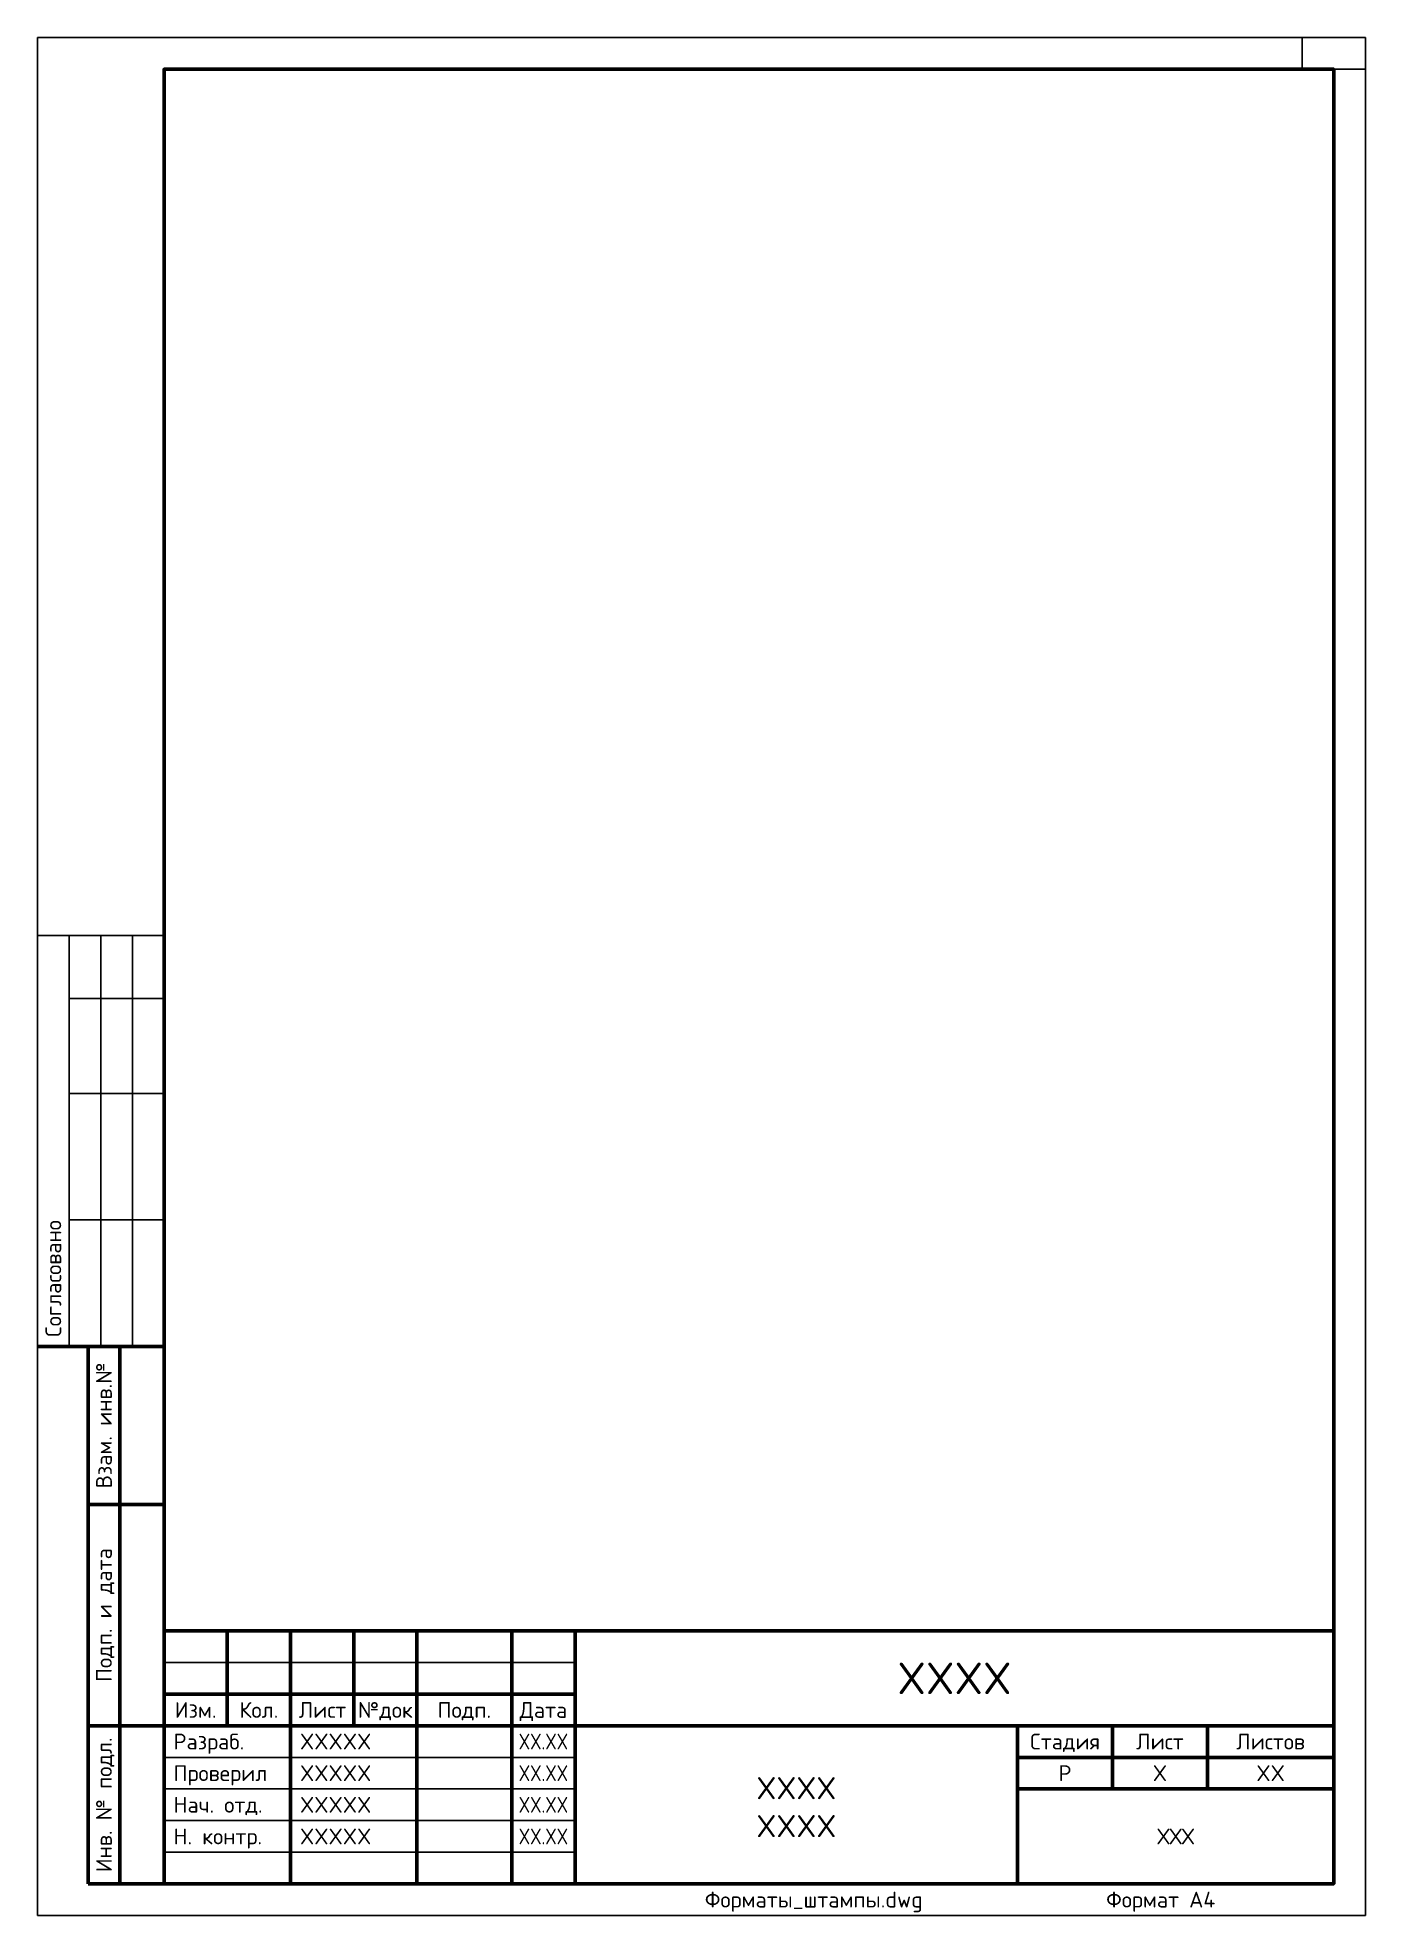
# Paper-space layout 'A4 Ф5' of a CAD drawing. Header units: millimetres. Extents: x 1 to 211, y 1 to 298.
import ezdxf
from ezdxf.enums import TextEntityAlignment as Align

# ---------------------------------------------------------------- set-up
doc = ezdxf.new("R2010")
doc.units = ezdxf.units.MM
doc.layers.add('FORMAT', color=7, linetype='Continuous')
doc.styles.add('ISOSPEUR', font='isocpeur.ttf')

# ---------------------------------------------------------------- blocks, each defined once
blk = doc.blocks.new('ТЕКСТ_Л1_Ф5_ГОСТ')
at = {"layer": 'FORMAT', "linetype": 'Continuous', "lineweight": 60}
for p, q in [((-185, 40), (0, 40)), ((-185, 0), (-185, 40)), ((-175, 40), (-175, 25)), ((-165, 0), (-165, 40)), ((-155, 40), (-155, 25)), ((-145, 0), (-145, 40)), ((-130, 0), (-130, 40)), ((-120, 0), (-120, 40)), ((-185, 30), (-120, 30)), ((-185, 25), (-120, 25)), ((-120, 25), (0, 25)), ((-50, 25), (-50, 0)), ((-35, 25), (-35, 15)), ((-20, 25), (-20, 15)), ((-50, 20), (0, 20)), ((-50, 15), (0, 15))]:
    blk.add_line(p, q, dxfattribs=at)
at = {"layer": 'FORMAT', "linetype": 'Continuous', "lineweight": 25}
for p, q in [((-185, 35), (-120, 35)), ((-185, 20), (-120, 20)), ((-185, 15), (-120, 15)), ((-185, 10), (-120, 10)), ((-185, 5), (-120, 5))]:
    blk.add_line(p, q, dxfattribs=at)
at = {"layer": 'FORMAT', "lineweight": 25, "ltscale": 100}
blk.add_lwpolyline([(-185, 0), (0, 0), (0, 40)], dxfattribs=at)
at = {"layer": 'FORMAT', "linetype": 'Continuous', "lineweight": 60, "style": 'ISOSPEUR'}
blk.add_text('XXXX', height=5, dxfattribs=at).set_placement((-60, 32.5), align=Align.MIDDLE)
at = {"layer": 'FORMAT', "linetype": 'Continuous', "style": 'ISOSPEUR'}
for s, p in [('Изм.', (-180, 27.5)), ('Кол.', (-170, 27.5)), ('Лист', (-159.94, 27.5)), ('№док', (-150, 27.5)), ('Подп.', (-137.5, 27.5)), ('Дата', (-125, 27.5)), ('Стадия', (-42.5, 22.5)), ('Лист', (-27.5, 22.5)), ('Листов', (-10, 22.5)), ('P', (-42.5, 17.5)), ('X', (-27.5, 17.5)), ('XX', (-10, 17.5))]:
    blk.add_text(s, height=2.5, dxfattribs=at).set_placement(p, align=Align.MIDDLE_CENTER)
for s, p in [('Разраб.', (-183.5, 22.5)), ('XXXXX', (-163.5, 22.5)), ('Проверил', (-183.5, 17.5)), ('XXXXX', (-163.5, 17.5)), ('Нач. отд.', (-183.5, 12.5)), ('XXXXX', (-163.5, 12.5)), ('Н. контр.', (-183.5, 7.5)), ('XXXXX', (-163.5, 7.5))]:
    blk.add_text(s, height=2.5, dxfattribs=at).set_placement(p, align=Align.MIDDLE_LEFT)
at = {"layer": 'FORMAT', "linetype": 'Continuous', "style": 'ISOSPEUR', "width": 0.8}
for p in [(-125, 22.5), (-125, 17.5), (-125, 12.5), (-125, 7.5)]:
    blk.add_text('XX.XX', height=2.5, dxfattribs=at).set_placement(p, align=Align.MIDDLE_CENTER)
at = {"layer": 'FORMAT', "linetype": 'Continuous', "style": 'ISOSPEUR'}
for p in [(-85, 15.13), (-85, 9.13)]:
    blk.add_text('XXXX', height=3.5, dxfattribs=at).set_placement(p, align=Align.MIDDLE)
at = {"layer": 'FORMAT', "linetype": 'Continuous', "ltscale": 100, "style": 'ISOSPEUR'}
blk.add_text('ХХХ', height=2.5, dxfattribs=at).set_placement((-25, 7.5), align=Align.MIDDLE)
blk = doc.blocks.new('FILE_NAME')
at = {"layer": 'FORMAT', "color": 7, "linetype": 'Continuous', "style": 'ISOSPEUR', "flags": 8}
blk.add_attdef('FILENAME', text='', height=2.5, dxfattribs=at).set_placement((-65, -2.5), align=Align.MIDDLE_RIGHT)
blk = doc.blocks.new('СОГЛАСОВАНИЕ')
at = {"layer": 'FORMAT', "linetype": 'Continuous', "lineweight": 25}
for p, q in [((0, 65), (-20, 65)), ((-15, 0), (-15, 65)), ((-10, 0), (-10, 65)), ((-5, 0), (-5, 65)), ((0, 55), (-15, 55)), ((0, 40), (-15, 40)), ((0, 20), (-15, 20))]:
    blk.add_line(p, q, dxfattribs=at)
at = {"layer": 'FORMAT', "linetype": 'Continuous', "lineweight": 60}
blk.add_line((0, 0), (-20, 0), dxfattribs=at)
at = {"layer": 'FORMAT', "linetype": 'Continuous', "style": 'ISOSPEUR'}
blk.add_text('Согласовано', height=2.5, rotation=90, dxfattribs=at).set_placement((-17.5, 1.5), align=Align.MIDDLE_LEFT)

psp = doc.layouts.new('A4 Ф5')

# ---------------------------------------------------------------- linework, layer by layer
at = {"layer": 'FORMAT', "linetype": 'Continuous', "lineweight": 25}
for p, q in [((201, 298), (201, 293)), ((206, 293), (211, 293))]:
    psp.add_line(p, q, dxfattribs=at)
at = {"layer": 'FORMAT', "linetype": 'Continuous', "lineweight": 60}
for p, q in [((9, 91), (9, 6)), ((21, 91), (9, 91)), ((14, 91), (14, 6)), ((21, 66), (9, 66)), ((21, 31), (9, 31)), ((21, 6), (9, 6))]:
    psp.add_line(p, q, dxfattribs=at)
at = {"layer": 'FORMAT', "linetype": 'Continuous', "lineweight": 25}
psp.add_lwpolyline([(1, 1), (211, 1), (211, 298), (1, 298)], close=True, dxfattribs=at)
at = {"layer": 'FORMAT', "linetype": 'Continuous', "lineweight": 60}
psp.add_lwpolyline([(21, 6), (206, 6), (206, 293), (21, 293)], close=True, dxfattribs=at)

# ---------------------------------------------------------------- block references
at = {"layer": 'FORMAT', "linetype": 'Continuous'}
psp.add_blockref('СОГЛАСОВАНИЕ', (21, 91), dxfattribs=at)
at = {"layer": 'FORMAT'}
psp.add_blockref('ТЕКСТ_Л1_Ф5_ГОСТ', (206, 6), dxfattribs=at)
at = {"layer": 'FORMAT', "linetype": 'Continuous'}
psp.add_blockref('FILE_NAME', (206, 6), dxfattribs=at).add_auto_attribs({'FILENAME': 'Форматы_штампы.dwg'})

# ---------------------------------------------------------------- texts
at = {"layer": 'FORMAT', "linetype": 'Continuous', "style": 'ISOSPEUR'}
for s, p in [('Взам. инв.№', (11.5, 78.5)), ('Подп. и дата', (11.5, 48.5)), ('Инв. № подл.', (11.5, 18.5))]:
    psp.add_text(s, height=2.5, rotation=90, dxfattribs=at).set_placement(p, align=Align.MIDDLE_CENTER)
psp.add_text('Формат А4', height=2.5, dxfattribs=at).set_placement((170, 3.5), align=Align.MIDDLE_LEFT)

doc.saveas('drawing.dxf')
